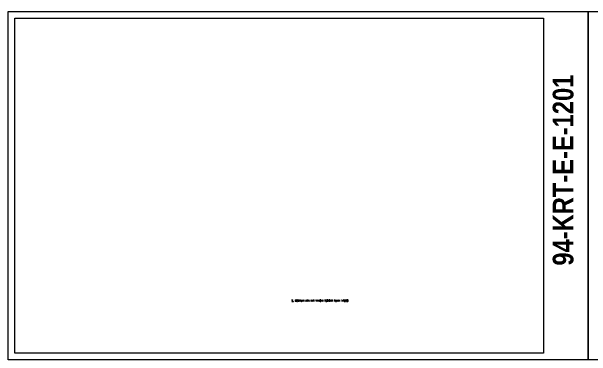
# Model space of a CAD drawing. Header units: metres. Extents: x -19121 to 152404, y -12107 to 29421.
# Drawn here: x 18319 to 46319, y 12761 to 29421 of the extents above; entities that cross this region are included whole.
import ezdxf

# ---------------------------------------------------------------- set-up
doc = ezdxf.new("R2010")
doc.units = ezdxf.units.M
doc.header["$LTSCALE"] = 50
doc.header["$MEASUREMENT"] = 0
doc.layers.get('0').update_dxf_attribs({"color": 9, "lineweight": 5})
doc.layers.add('40A', color=9, linetype='Continuous', lineweight=5)
doc.layers.add('E-YAZI', color=7, linetype='Continuous', lineweight=30)
doc.styles.add('E-YAZI', font='txttw.shx', dxfattribs={"height": 200})
doc.styles.add('MuuM_TEXT-BOLD', font='ARIALNB.TTF')

msp = doc.modelspace()

# ---------------------------------------------------------------- linework, layer by layer
at = {"color": 4}
msp.add_lwpolyline([(74159, 12601), (46159, 12601), (46159, 29421), (74159, 29421)], close=True, dxfattribs=at)
at = {"layer": '40A'}
for points in [[(46159, 12601), (18159, 12601), (18159, 29421), (46159, 29421)], [(18479, 29101), (44000, 29101), (44000, 12921), (18479, 12921)]]:
    msp.add_lwpolyline(points, close=True, dxfattribs=at)

# ---------------------------------------------------------------- texts
at = {"layer": '40A', "style": 'MuuM_TEXT-BOLD'}
msp.add_text('94-KRT-E-E-1201', height=1000, rotation=90, dxfattribs=at).set_placement((45452, 17148))
at = {"layer": 'E-YAZI', "color": 4, "style": 'E-YAZI'}
msp.add_text('2. BODRUM ARA KAT YANGIN TESİSAT PLANI 1/200', height=80, dxfattribs=at).set_placement((31840, 15418))

doc.saveas('drawing.dxf')
